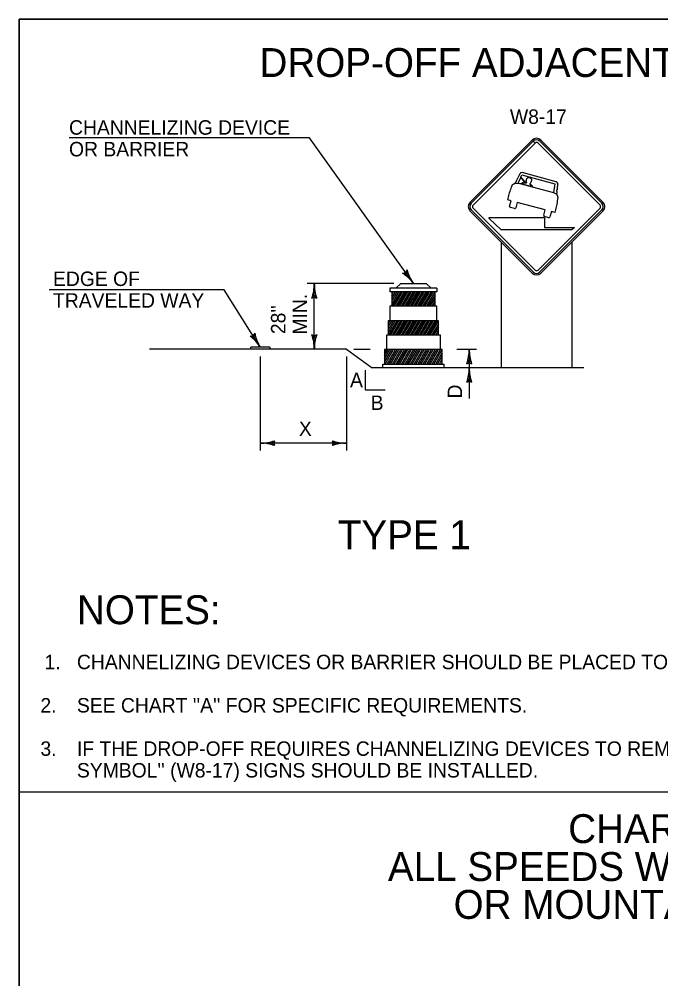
# Model space of a CAD drawing. Extents: x 0 to 32, y 0 to 21.
# Drawn here: x 0 to 6.22, y 11.7 to 21 of the extents above; entities that cross this region are included whole.
import ezdxf

# ---------------------------------------------------------------- set-up
doc = ezdxf.new("R2010")
doc.units = 0
for name, color, linetype in [('Default', 7, 'Continuous'), ('Level 1', 7, 'Continuous'), ('Level 60', 7, 'Continuous'), ('Level 63', 7, 'Continuous')]:
    doc.layers.add(name, color=color, linetype=linetype)

msp = doc.modelspace()

# ---------------------------------------------------------------- linework, layer by layer
at = {"layer": 'Default'}
msp.add_lwpolyline([(0, 21), (32, 21), (32, 0), (0, 0)], close=True, dxfattribs=at)
at = {"layer": 'Level 1'}
for p, q in [((2.815, 19.8494), (0.4835, 19.8494)), ((3.8234, 18.4368), (2.815, 19.8494)), ((4.9737, 19.8275), (4.3724, 19.2262)), ((4.3831, 19.2155), (4.9845, 19.8168)), ((4.9845, 19.8168), (5.0024, 19.7989)), ((5.0489, 19.8168), (5.6502, 19.2155)), ((5.661, 19.2262), (5.0596, 19.8275)), ((5.0024, 19.7989), (4.401, 19.1976)), ((5.6323, 19.1976), (5.031, 19.7989)), ((4.827, 19.4442), (4.8233, 19.4381)), ((4.8303, 19.4504), (4.827, 19.4442)), ((4.8334, 19.4568), (4.8303, 19.4504)), ((4.8334, 19.4568), (4.8364, 19.4631)), ((4.8393, 19.4697), (4.8364, 19.4631)), ((4.8422, 19.4761), (4.8393, 19.4697)), ((4.8396, 19.4115), (4.8628, 19.4651)), ((4.8451, 19.4826), (4.8422, 19.4761)), ((4.8481, 19.489), (4.8451, 19.4826)), ((4.8515, 19.4953), (4.8481, 19.489)), ((4.855, 19.5015), (4.8515, 19.4953)), ((4.855, 19.5015), (4.8556, 19.5025)), ((4.8556, 19.5025), (4.8565, 19.5035)), ((4.8565, 19.5035), (4.8574, 19.5047)), ((4.8585, 19.5058), (4.8574, 19.5047)), ((4.8585, 19.5058), (4.8597, 19.5071)), ((4.8609, 19.5082), (4.8597, 19.5071)), ((4.8623, 19.5093), (4.8609, 19.5082)), ((4.8637, 19.5104), (4.8623, 19.5093)), ((4.8659, 19.4723), (4.8628, 19.4651)), ((4.8628, 19.4651), (4.8659, 19.4723)), ((4.8628, 19.4651), (4.9038, 19.4127)), ((4.8637, 19.5104), (4.8652, 19.5114)), ((4.8667, 19.5122), (4.8652, 19.5114)), ((4.8659, 19.4723), (4.8742, 19.4913)), ((4.9114, 19.4133), (4.8659, 19.4723)), ((4.8772, 19.5137), (4.8667, 19.5122)), ((4.8742, 19.4913), (5.1947, 19.4054)), ((5.2078, 19.4252), (4.8772, 19.5137)), ((4.9176, 19.4447), (4.9183, 19.4472)), ((4.9183, 19.4472), (4.9193, 19.4498)), ((4.9193, 19.4498), (4.9211, 19.4525)), ((4.9231, 19.4551), (4.9211, 19.4525)), ((4.9231, 19.4551), (4.9257, 19.4577)), ((4.9284, 19.46), (4.9257, 19.4577)), ((4.9284, 19.46), (4.9316, 19.4622)), ((4.9316, 19.4622), (4.9348, 19.4641)), ((4.9348, 19.4641), (4.9382, 19.4656)), ((4.9397, 19.4661), (4.9382, 19.4656)), ((4.9494, 19.4647), (4.9533, 19.4627)), ((4.9558, 19.4611), (4.9533, 19.4627)), ((4.9584, 19.4592), (4.9558, 19.4611)), ((4.9584, 19.4592), (4.9606, 19.4574)), ((4.9628, 19.4554), (4.9606, 19.4574)), ((4.9628, 19.4554), (4.9646, 19.4534)), ((4.9646, 19.4534), (4.9662, 19.4514)), ((4.9662, 19.4514), (4.9672, 19.4496)), ((4.9676, 19.4412), (4.9664, 19.4359)), ((4.9681, 19.448), (4.9672, 19.4496)), ((4.9683, 19.4465), (4.9676, 19.4412)), ((4.9681, 19.448), (4.9683, 19.4465)), ((4.7643, 19.346), (4.7693, 19.3597)), ((4.7693, 19.3597), (4.7743, 19.3733)), ((4.7743, 19.3733), (4.7793, 19.3866)), ((4.7793, 19.3866), (4.7799, 19.3882)), ((4.7799, 19.3882), (4.7807, 19.3898)), ((4.7807, 19.3898), (4.7815, 19.3913)), ((4.7815, 19.3913), (4.7824, 19.3929)), ((4.7824, 19.3929), (4.7832, 19.3943)), ((4.7832, 19.3943), (4.784, 19.3956)), ((4.784, 19.3956), (4.7849, 19.3968)), ((4.7849, 19.3968), (4.7857, 19.3978)), ((4.7857, 19.3978), (4.7864, 19.3987)), ((4.7864, 19.3987), (4.787, 19.3991)), ((4.787, 19.3991), (4.7885, 19.4)), ((4.7885, 19.4), (4.7903, 19.4011)), ((4.7903, 19.4011), (4.7922, 19.4021)), ((4.7922, 19.4021), (4.7941, 19.403)), ((4.7941, 19.403), (4.7963, 19.404)), ((4.7963, 19.404), (4.7983, 19.405)), ((4.7983, 19.405), (4.8003, 19.4058)), ((4.8003, 19.4058), (4.8021, 19.4065)), ((4.8021, 19.4065), (4.8038, 19.4071)), ((4.8038, 19.4071), (4.8054, 19.4077)), ((4.8054, 19.4077), (4.8038, 19.4071)), ((4.8046, 19.4074), (4.8396, 19.4115)), ((4.8046, 19.4074), (4.8396, 19.4115)), ((4.8686, 19.4038), (4.8046, 19.4074)), ((4.8076, 19.4097), (4.8054, 19.4077)), ((4.8095, 19.4121), (4.8076, 19.4097)), ((4.8114, 19.4149), (4.8095, 19.4121)), ((4.8132, 19.418), (4.8114, 19.4149)), ((4.8149, 19.4212), (4.8132, 19.418)), ((4.8166, 19.4246), (4.8149, 19.4212)), ((4.8166, 19.4246), (4.8182, 19.4279)), ((4.8199, 19.4314), (4.8182, 19.4279)), ((4.8216, 19.4347), (4.8199, 19.4314)), ((4.8216, 19.4347), (4.8233, 19.4381)), ((4.8396, 19.4115), (4.8686, 19.4038)), ((4.8396, 19.4115), (4.8686, 19.4038)), ((4.8697, 19.4059), (4.8686, 19.4038)), ((4.9756, 19.3751), (4.8686, 19.4038)), ((4.8686, 19.4038), (4.9756, 19.3751)), ((4.8697, 19.4059), (4.8713, 19.4083)), ((4.8713, 19.4083), (4.8734, 19.4104)), ((4.8734, 19.4104), (4.8752, 19.4122)), ((4.8752, 19.4122), (4.8773, 19.4134)), ((4.883, 19.4141), (4.8858, 19.4139)), ((4.8858, 19.4139), (4.8886, 19.4136)), ((4.8886, 19.4136), (4.8913, 19.4132)), ((4.8913, 19.4132), (4.894, 19.413)), ((4.894, 19.413), (4.8968, 19.4127)), ((4.8968, 19.4127), (4.8995, 19.4127)), ((4.8995, 19.4127), (4.9022, 19.4127)), ((4.9038, 19.4127), (4.9022, 19.4127)), ((4.9038, 19.4127), (4.9114, 19.4133)), ((4.9114, 19.4133), (4.9126, 19.4131)), ((4.9136, 19.4131), (4.9126, 19.4131)), ((4.9136, 19.4131), (4.9144, 19.4131)), ((4.9153, 19.4131), (4.9144, 19.4131)), ((4.9153, 19.4131), (4.916, 19.4132)), ((4.916, 19.4132), (4.9168, 19.4134)), ((4.9168, 19.4353), (4.9164, 19.4376)), ((4.9172, 19.4332), (4.9168, 19.4353)), ((4.9168, 19.4134), (4.9174, 19.4135)), ((4.9179, 19.431), (4.9172, 19.4332)), ((4.9174, 19.4135), (4.918, 19.4137)), ((4.9179, 19.431), (4.9185, 19.4288)), ((4.918, 19.4137), (4.9187, 19.4137)), ((4.9191, 19.4266), (4.9185, 19.4288)), ((4.9187, 19.4137), (4.9191, 19.4145)), ((4.9195, 19.4245), (4.9191, 19.4266)), ((4.9191, 19.4145), (4.9193, 19.4153)), ((4.9195, 19.4161), (4.9193, 19.4153)), ((4.9195, 19.4245), (4.9195, 19.4224)), ((4.9196, 19.4214), (4.9195, 19.4224)), ((4.9196, 19.417), (4.9195, 19.4161)), ((4.9196, 19.4214), (4.9196, 19.4205)), ((4.9196, 19.4205), (4.9197, 19.4195)), ((4.9197, 19.4178), (4.9196, 19.417)), ((4.9197, 19.4186), (4.9197, 19.4195)), ((4.9197, 19.4186), (4.9197, 19.4178)), ((4.9525, 19.4043), (4.9505, 19.4023)), ((4.9505, 19.4023), (4.951, 19.4021)), ((4.9515, 19.4018), (4.951, 19.4021)), ((4.9515, 19.4018), (4.9521, 19.4014)), ((4.9527, 19.401), (4.9521, 19.4014)), ((4.9547, 19.4071), (4.9525, 19.4043)), ((4.9527, 19.401), (4.9532, 19.4005)), ((4.9532, 19.4005), (4.9538, 19.4)), ((4.9541, 19.3995), (4.9538, 19.4)), ((4.9539, 19.398), (4.9542, 19.3985)), ((4.956, 19.3974), (4.9539, 19.398)), ((4.9543, 19.3989), (4.9541, 19.3995)), ((4.9542, 19.3985), (4.9543, 19.3989)), ((4.9568, 19.4108), (4.9547, 19.4071)), ((4.956, 19.3974), (4.958, 19.3968)), ((4.959, 19.4151), (4.9568, 19.4108)), ((4.958, 19.3968), (4.9756, 19.3751)), ((4.958, 19.3968), (4.9596, 19.3961)), ((4.9756, 19.3751), (4.958, 19.3968)), ((4.9611, 19.4199), (4.959, 19.4151)), ((4.9596, 19.3961), (4.9609, 19.3957)), ((4.9609, 19.3957), (4.9619, 19.3951)), ((4.9631, 19.425), (4.9611, 19.4199)), ((4.9649, 19.4303), (4.9631, 19.425)), ((4.9634, 19.3933), (4.9632, 19.3929)), ((4.9632, 19.3929), (4.9664, 19.391)), ((4.9664, 19.4359), (4.9649, 19.4303)), ((4.9728, 19.3839), (4.9741, 19.3813)), ((4.9741, 19.3813), (4.9749, 19.3786)), ((4.9749, 19.3786), (4.9756, 19.3758)), ((4.9756, 19.3758), (4.9756, 19.3751)), ((4.9756, 19.3751), (5.1826, 19.3196)), ((5.1947, 19.4054), (5.1826, 19.3196)), ((5.2103, 19.4234), (5.2078, 19.4252)), ((5.2103, 19.4234), (5.2125, 19.4215)), ((5.2145, 19.4194), (5.2125, 19.4215)), ((5.2162, 19.417), (5.2145, 19.4194)), ((5.2148, 19.3386), (5.2164, 19.3467)), ((5.2162, 19.417), (5.2178, 19.4145)), ((5.2171, 19.3514), (5.2164, 19.3467)), ((5.2171, 19.3514), (5.2179, 19.3566)), ((5.2186, 19.3623), (5.2179, 19.3566)), ((5.2186, 19.3623), (5.2194, 19.3683)), ((5.2194, 19.3683), (5.2202, 19.3743)), ((5.2202, 19.3743), (5.2209, 19.3803)), ((5.2209, 19.3803), (5.2216, 19.3862)), ((5.2223, 19.4035), (5.2214, 19.4064)), ((5.2216, 19.3862), (5.2221, 19.3916)), ((5.2221, 19.3916), (5.2226, 19.3965)), ((5.2223, 19.4035), (5.223, 19.4006)), ((5.2226, 19.3965), (5.223, 19.4006)), ((4.7393, 19.2481), (4.7413, 19.2619)), ((4.7413, 19.2619), (4.744, 19.2758)), ((4.744, 19.2758), (4.7472, 19.2898)), ((4.7472, 19.2898), (4.751, 19.3039)), ((4.751, 19.3039), (4.7551, 19.318)), ((4.7551, 19.318), (4.7596, 19.3321)), ((4.7596, 19.3321), (4.7643, 19.346)), ((5.1826, 19.3196), (5.2131, 19.3032)), ((5.1826, 19.3196), (5.2131, 19.3032)), ((5.2124, 19.311), (5.2124, 19.315)), ((5.2126, 19.3081), (5.2124, 19.311)), ((5.2128, 19.3057), (5.2126, 19.3081)), ((5.2128, 19.3018), (5.2127, 19.3004)), ((5.2127, 19.3004), (5.2129, 19.2988)), ((5.2129, 19.304), (5.2128, 19.3057)), ((5.2131, 19.3032), (5.2128, 19.3018)), ((5.2131, 19.3032), (5.2129, 19.304)), ((5.2129, 19.2988), (5.2134, 19.2972)), ((5.2134, 19.2972), (5.2141, 19.2956)), ((5.2137, 19.3313), (5.2148, 19.3386)), ((5.2167, 19.291), (5.218, 19.2897)), ((5.218, 19.2897), (5.2192, 19.2886)), ((5.2201, 19.2558), (5.218, 19.2384)), ((5.2192, 19.2886), (5.2199, 19.2869)), ((5.2199, 19.2869), (5.2206, 19.2849)), ((5.2221, 19.2749), (5.2201, 19.2558)), ((5.2206, 19.2849), (5.2212, 19.2831)), ((5.2212, 19.2831), (5.2217, 19.2815)), ((4.3831, 19.2155), (4.3831, 19.2155)), ((4.401, 19.1689), (5.0024, 18.5676)), ((4.7694, 19.24), (4.7393, 19.2481)), ((4.7555, 19.1883), (4.7694, 19.24)), ((4.803, 19.1651), (4.7627, 19.1759)), ((4.8294, 19.2244), (4.8154, 19.1722)), ((5.1017, 19.151), (4.8294, 19.2244)), ((5.031, 18.5676), (5.6323, 19.1689)), ((5.2051, 19.1668), (5.2017, 19.1534)), ((5.208, 19.1799), (5.2051, 19.1668)), ((5.2108, 19.1935), (5.208, 19.1799)), ((5.2134, 19.2075), (5.2108, 19.1935)), ((5.2159, 19.2224), (5.2134, 19.2075)), ((5.218, 19.2384), (5.2159, 19.2224)), ((4.3724, 19.1403), (4.9737, 18.539)), ((4.9845, 18.5497), (4.3831, 19.151)), ((4.5571, 19.0765), (5.094, 19.0765)), ((5.6502, 19.151), (5.0489, 18.5497)), ((5.0596, 18.539), (5.661, 19.1403)), ((5.0878, 19.0992), (5.1017, 19.151)), ((5.094, 19.0765), (5.094, 18.9822)), ((5.1347, 19.0762), (5.095, 19.0868)), ((5.1608, 19.1347), (5.1471, 19.0833)), ((5.1943, 19.1257), (5.1608, 19.1347)), ((5.1982, 19.1398), (5.1943, 19.1257)), ((5.2017, 19.1534), (5.1982, 19.1398)), ((5.094, 18.9822), (5.3837, 18.9822)), ((5.3837, 18.9822), (5.3593, 18.9573)), ((5.3593, 18.9573), (4.6741, 18.9573)), ((4.6731, 18.8396), (4.6731, 17.6206)), ((5.3603, 18.8396), (5.3603, 17.6206)), ((3.7175, 18.5386), (3.7462, 18.545)), ((3.735, 18.5343), (3.7559, 18.5215)), ((3.7615, 18.57), (3.7462, 18.545)), ((3.7599, 18.5521), (3.7652, 18.5281)), ((3.6316, 18.4367), (2.7916, 18.4367)), ((2.8616, 17.8006), (2.8616, 18.4367)), ((3.6525, 18.3919), (3.7016, 18.4367)), ((3.7016, 18.4367), (3.9452, 18.4368)), ((3.9452, 18.4368), (3.9945, 18.392)), ((1.9887, 18.377), (0.2899, 18.377)), ((2.338, 17.821), (1.9887, 18.377)), ((2.8567, 18.3276), (2.8485, 18.3084)), ((2.8666, 18.3276), (2.8748, 18.3084)), ((3.595, 18.3919), (3.595, 18.3569)), ((4.0499, 18.3569), (3.595, 18.3569)), ((4.0499, 18.3918), (3.5953, 18.3918)), ((3.6122, 18.3258), (3.6302, 18.3569)), ((3.6123, 18.235), (3.6827, 18.3569)), ((3.6127, 18.3569), (3.6127, 18.2143)), ((3.6128, 18.2661), (3.6651, 18.3569)), ((3.6129, 18.2965), (3.6477, 18.3569)), ((3.6193, 18.217), (3.7002, 18.3569)), ((3.6368, 18.217), (3.7176, 18.3569)), ((3.6543, 18.217), (3.7352, 18.3569)), ((3.6718, 18.217), (3.7527, 18.3569)), ((3.6893, 18.217), (3.7701, 18.3569)), ((3.7068, 18.217), (3.7876, 18.3569)), ((3.7243, 18.217), (3.8052, 18.3569)), ((3.7418, 18.217), (3.8226, 18.3569)), ((3.7593, 18.217), (3.8401, 18.3569)), ((3.7767, 18.217), (3.8577, 18.3569)), ((3.7943, 18.217), (3.8751, 18.3569)), ((3.8118, 18.217), (3.8926, 18.3569)), ((3.8292, 18.217), (3.9101, 18.3569)), ((3.8468, 18.217), (3.9276, 18.3569)), ((3.8643, 18.217), (3.9451, 18.3569)), ((3.8817, 18.217), (3.9626, 18.3569)), ((3.8992, 18.217), (3.9801, 18.3569)), ((3.9168, 18.217), (3.9976, 18.3569)), ((3.9342, 18.217), (4.0151, 18.3569)), ((3.9517, 18.217), (4.0326, 18.3569)), ((3.9693, 18.217), (4.0326, 18.3267)), ((4.0326, 18.2173), (4.0326, 18.3569)), ((4.0499, 18.3923), (4.0499, 18.3569)), ((2.8385, 18.2967), (2.8616, 18.3066)), ((2.8616, 18.3066), (2.8847, 18.2967)), ((3.9867, 18.217), (4.0328, 18.2969)), ((4.0042, 18.217), (4.0326, 18.266)), ((4.0217, 18.217), (4.0324, 18.2355)), ((4.0501, 18.217), (3.5952, 18.217)), ((3.5952, 18.217), (3.5952, 18.0765)), ((4.0501, 18.0765), (4.0501, 18.217)), ((3.5772, 17.9858), (3.6299, 18.0769)), ((4.0673, 18.0769), (3.5774, 18.0769)), ((3.5777, 18.077), (3.5777, 17.9358)), ((3.5777, 17.9561), (3.6474, 18.0769)), ((3.5778, 18.017), (3.6125, 18.0769)), ((3.5778, 18.0473), (3.5949, 18.0769)), ((3.5841, 17.937), (3.665, 18.0769)), ((3.6016, 17.937), (3.6824, 18.0769)), ((3.6191, 17.937), (3.6999, 18.0769)), ((3.6365, 17.937), (3.7174, 18.0769)), ((3.6541, 17.937), (3.7349, 18.0769)), ((3.6716, 17.937), (3.7524, 18.0769)), ((3.689, 17.937), (3.7699, 18.0769)), ((3.7065, 17.937), (3.7874, 18.0769)), ((3.7241, 17.937), (3.8049, 18.0769)), ((3.7415, 17.937), (3.8224, 18.0769)), ((3.759, 17.937), (3.8398, 18.0769)), ((3.7766, 17.937), (3.8574, 18.0769)), ((3.794, 17.937), (3.8749, 18.0769)), ((3.8115, 17.937), (3.8923, 18.0769)), ((3.829, 17.937), (3.9099, 18.0769)), ((3.8465, 17.937), (3.9274, 18.0769)), ((3.864, 17.937), (3.9448, 18.0769)), ((3.8815, 17.937), (3.9623, 18.0769)), ((3.899, 17.937), (3.9799, 18.0769)), ((3.9165, 17.937), (3.9973, 18.0769)), ((3.934, 17.937), (4.0148, 18.0769)), ((3.9515, 17.937), (4.0323, 18.0769)), ((3.969, 17.937), (4.0498, 18.0769)), ((3.9865, 17.937), (4.0673, 18.0769)), ((4.004, 17.937), (4.0685, 18.0487)), ((4.0676, 17.9378), (4.0676, 18.077)), ((2.284, 17.9577), (2.2673, 17.9335)), ((2.284, 17.9577), (2.2673, 17.9335)), ((4.0215, 17.937), (4.0681, 18.0175)), ((4.039, 17.937), (4.0674, 17.986)), ((4.0565, 17.937), (4.0676, 17.9561)), ((2.2382, 17.9289), (2.2673, 17.9335)), ((2.2382, 17.9289), (2.2673, 17.9335)), ((2.2555, 17.9236), (2.2756, 17.9096)), ((2.2555, 17.9236), (2.2756, 17.9096)), ((2.2813, 17.9398), (2.2852, 17.9156)), ((2.2813, 17.9398), (2.2852, 17.9156)), ((2.8616, 17.9308), (2.8385, 17.9406)), ((2.8567, 17.9098), (2.8485, 17.929)), ((2.8847, 17.9406), (2.8616, 17.9308)), ((2.8666, 17.9098), (2.8748, 17.929)), ((4.0851, 17.937), (3.5602, 17.937)), ((3.5602, 17.937), (3.5602, 17.797)), ((4.0851, 17.7979), (4.0851, 17.937)), ((3.1745, 17.8006), (1.2627, 17.8006)), ((2.2456, 17.8006), (2.2456, 17.821)), ((2.4303, 17.821), (2.2456, 17.821)), ((2.4303, 17.821), (2.4303, 17.8016)), ((3.1745, 17.8006), (3.4227, 17.6206)), ((3.2445, 17.8006), (3.4027, 17.8006)), ((3.5426, 17.6758), (3.6127, 17.7971)), ((3.5426, 17.7654), (3.5607, 17.797)), ((4.1026, 17.7971), (3.5427, 17.7971)), ((3.5427, 17.7971), (3.5427, 17.6572)), ((3.5431, 17.707), (3.5952, 17.7971)), ((3.5433, 17.7376), (3.5777, 17.7971)), ((3.5494, 17.6572), (3.6302, 17.7971)), ((3.5668, 17.6572), (3.6477, 17.7971)), ((3.5843, 17.6572), (3.6651, 17.7971)), ((3.6019, 17.6572), (3.6827, 17.7971)), ((3.6193, 17.6572), (3.7002, 17.7971)), ((3.6368, 17.6572), (3.7176, 17.7971)), ((3.6543, 17.6572), (3.7352, 17.7971)), ((3.673, 17.6559), (3.7538, 17.7958)), ((3.6893, 17.6572), (3.7701, 17.7971)), ((3.7068, 17.6572), (3.7876, 17.7971)), ((3.7243, 17.6572), (3.8052, 17.7971)), ((3.7418, 17.6572), (3.8226, 17.7971)), ((3.7593, 17.6572), (3.8401, 17.7971)), ((3.7767, 17.6572), (3.8577, 17.7971)), ((3.7943, 17.6572), (3.8751, 17.7971)), ((3.8118, 17.6572), (3.8926, 17.7971)), ((3.8292, 17.6572), (3.9101, 17.7971)), ((3.8468, 17.6572), (3.9276, 17.7971)), ((3.8643, 17.6572), (3.9451, 17.7971)), ((3.8817, 17.6572), (3.9626, 17.7971)), ((3.8992, 17.6572), (3.9801, 17.7971)), ((3.9168, 17.6572), (3.9976, 17.7971)), ((3.9342, 17.6572), (4.0151, 17.7971)), ((3.9517, 17.6572), (4.0326, 17.7971)), ((3.9693, 17.6572), (4.0501, 17.7971)), ((3.9867, 17.6572), (4.0676, 17.7971)), ((4.0042, 17.6572), (4.0851, 17.7971)), ((4.0217, 17.6572), (4.1026, 17.7971)), ((4.0392, 17.6572), (4.1026, 17.767)), ((4.1026, 17.6572), (4.1026, 17.7971)), ((4.2426, 17.8006), (4.4345, 17.8006)), ((4.3645, 17.8006), (4.3645, 17.3235)), ((2.338, 17.7306), (2.338, 16.8206)), ((3.1745, 17.7306), (3.1745, 16.8206)), ((4.0567, 17.6572), (4.1023, 17.7361)), ((4.0742, 17.6572), (4.1031, 17.7073)), ((4.0917, 17.6572), (4.1025, 17.676)), ((4.3596, 17.6915), (4.3514, 17.6723)), ((4.3695, 17.6915), (4.3776, 17.6723)), ((3.5127, 17.6206), (3.4227, 17.6206)), ((3.9627, 17.6206), (3.5127, 17.6206)), ((3.5267, 17.6568), (4.1216, 17.6568)), ((3.5267, 17.6186), (3.5267, 17.6568)), ((4.4667, 17.6206), (3.9627, 17.6206)), ((4.1216, 17.619), (4.1216, 17.6568)), ((4.3414, 17.6606), (4.3645, 17.6705)), ((4.3645, 17.6705), (4.3876, 17.6606)), ((5.4745, 17.6206), (4.4667, 17.6206)), ((4.3414, 17.4806), (4.3645, 17.4905)), ((4.3596, 17.5115), (4.3514, 17.4923)), ((4.3645, 17.4905), (4.3876, 17.4806)), ((4.3695, 17.5115), (4.3776, 17.4923)), ((3.1745, 16.8906), (2.338, 16.8906)), ((2.4471, 16.8956), (2.4663, 16.9037)), ((2.4471, 16.8857), (2.4663, 16.8775)), ((2.4681, 16.8906), (2.478, 16.9137)), ((2.478, 16.8675), (2.4681, 16.8906)), ((3.0345, 16.9137), (3.0444, 16.8906)), ((3.0444, 16.8906), (3.0345, 16.8675)), ((3.0654, 16.8956), (3.0462, 16.9037)), ((3.0654, 16.8857), (3.0462, 16.8775))]:
    msp.add_line(p, q, dxfattribs=at)
for points in [[(4.9397, 19.4661), (4.9423, 19.466), (4.9451, 19.4656), (4.9478, 19.4651), (4.9494, 19.4647)], [(4.6741, 18.9573), (4.5571, 19.0681), (4.5571, 19.0765)], [(3.3556, 17.5975), (3.3556, 17.4082), (3.5484, 17.4082)]]:
    msp.add_lwpolyline(points, dxfattribs=at)
for centre, radius, start, end in [((5.0167, 19.7846), 0.0607, 45, 135), ((5.0167, 19.7846), 0.0456, 45, 135), ((5.0167, 19.7846), 0.0202, 45, 135), ((4.9285, 19.4392), 0.0121, 153.4735, 187.5674), ((4.8809, 19.408), 0.00645, 70.8108, 123.8438), ((4.9612, 19.393), 0.00229, 8.3746, 70.6423), ((4.9554, 19.3746), 0.0197, 28.2774, 56.0848), ((5.168, 19.3878), 0.0565, 19.1665, 28.2151), ((5.3424, 19.3127), 0.13, 171.775, 179.0055), ((5.2309, 19.3022), 0.0182, 201.4287, 218.2332), ((5.2016, 19.2758), 0.0209, 0.565, 15.6547), ((5.2197, 19.2764), 0.00283, 328.3558, 351.9798), ((4.4153, 19.1832), 0.0607, 135, 225), ((4.4153, 19.1832), 0.0456, 135, 225), ((4.4153, 19.1832), 0.0202, 135, 225), ((4.7653, 19.1856), 0.0101, 165, 255), ((4.8056, 19.1748), 0.0101, 255, 345), ((5.618, 19.1832), 0.0202, 315, 45), ((5.618, 19.1832), 0.0456, 315, 45), ((5.618, 19.1832), 0.0607, 315, 45), ((5.0976, 19.0966), 0.0101, 165, 255), ((5.1373, 19.086), 0.0101, 255, 345), ((3.4981, 18.2045), 0.3998, 35.52518, 56.71229), ((4.1488, 18.669), 0.3998, 194.33057, 215.51767), ((5.0167, 18.5819), 0.0607, 225, 315), ((5.0167, 18.5819), 0.0456, 225, 315), ((5.0167, 18.5819), 0.0202, 225, 315), ((2.4117, 18.4391), 0.45, 341.55958, 359.70165), ((3.3116, 18.4391), 0.45, 180.29835, 198.44042), ((2.6765, 18.0336), 0.3998, 190.94426, 212.13137), ((2.6765, 18.0336), 0.3998, 190.94426, 212.13137), ((1.9995, 17.6083), 0.3998, 32.13888, 53.32598), ((1.9995, 17.6083), 0.3998, 32.13888, 53.32598), ((2.4117, 17.7983), 0.45, 0.29835, 18.44042), ((3.3116, 17.7983), 0.45, 161.55958, 179.70165), ((3.9145, 17.803), 0.45, 341.55958, 359.70165), ((4.8145, 17.803), 0.45, 180.29835, 198.44042), ((3.9145, 17.623), 0.45, 341.55958, 359.70165), ((4.8145, 17.623), 0.45, 180.29835, 198.44042), ((2.3356, 17.3406), 0.45, 270.29835, 288.44042), ((2.3356, 16.4406), 0.45, 71.55958, 89.70165), ((3.1769, 17.3406), 0.45, 251.55958, 269.70165), ((3.1769, 16.4406), 0.45, 90.29835, 108.44042)]:
    msp.add_arc(centre, radius, start, end, dxfattribs=at)
at = {"layer": 'Level 60'}
msp.add_line((0, 13.51), (32, 13.51), dxfattribs=at)
at = {"layer": 'Level 63'}
for p, q in [((32, 21), (0, 21)), ((0, 21), (0, 0))]:
    msp.add_line(p, q, dxfattribs=at)

# ---------------------------------------------------------------- texts
at = {"layer": 'Level 1'}
for s, height, p in [('DROP-OFF ADJACENT TO TRAVELED WAY', 0.28, (2.3305, 20.44)), ('CHANNELIZING DEVICE', 0.14, (0.4835, 19.8806)), ('OR BARRIER', 0.14, (0.4835, 19.6706)), ('TYPE 1', 0.28, (3.0898, 15.8629)), ('NOTES:', 0.28, (0.56, 15.136)), ('1.', 0.14, (0.2458, 14.7)), ('CHANNELIZING DEVICES OR BARRIER SHOULD BE PLACED TO MAXIMIZE THE WIDTH OF THE TRAVELED WAY.', 0.14, (0.56, 14.7)), ('2.', 0.14, (0.2061, 14.28)), ("SEE CHART ''A'' FOR SPECIFIC REQUIREMENTS.", 0.14, (0.56, 14.28)), ('3.', 0.14, (0.2061, 13.86)), ("IF THE DROP-OFF REQUIRES CHANNELIZING DEVICES TO REMAIN IN PLACE OVERNIGHT, THEN ''SHOULDER DROP-OFF", 0.14, (0.56, 13.86)), ("SYMBOL'' (W8-17) SIGNS SHOULD BE INSTALLED.", 0.14, (0.56, 13.65)), ("CHART ''A''", 0.28, (5.3237, 13.0143)), ('ALL SPEEDS WITH NO CURB', 0.28, (3.5755, 12.6471)), ('OR MOUNTABLE CURB', 0.28, (4.2125, 12.28))]:
    msp.add_text(s, height=height, dxfattribs=at).set_placement(p)
for s, rotation, p in [('W8-17', 360, (4.7587, 19.9853)), ('EDGE OF', 360, (0.3281, 18.414)), ('TRAVELED WAY', 360, (0.3281, 18.204)), ('MIN.', 90, (2.7916, 17.9434)), ("28''", 90, (2.5816, 17.9478)), ('A', 360, (3.2082, 17.4329)), ('D', 90, (4.2945, 17.3235)), ('B', 360, (3.4085, 17.2124)), ('X', 360, (2.7122, 16.9606))]:
    msp.add_text(s, height=0.14, rotation=rotation, dxfattribs=at).set_placement(p)

doc.saveas('drawing.dxf')
